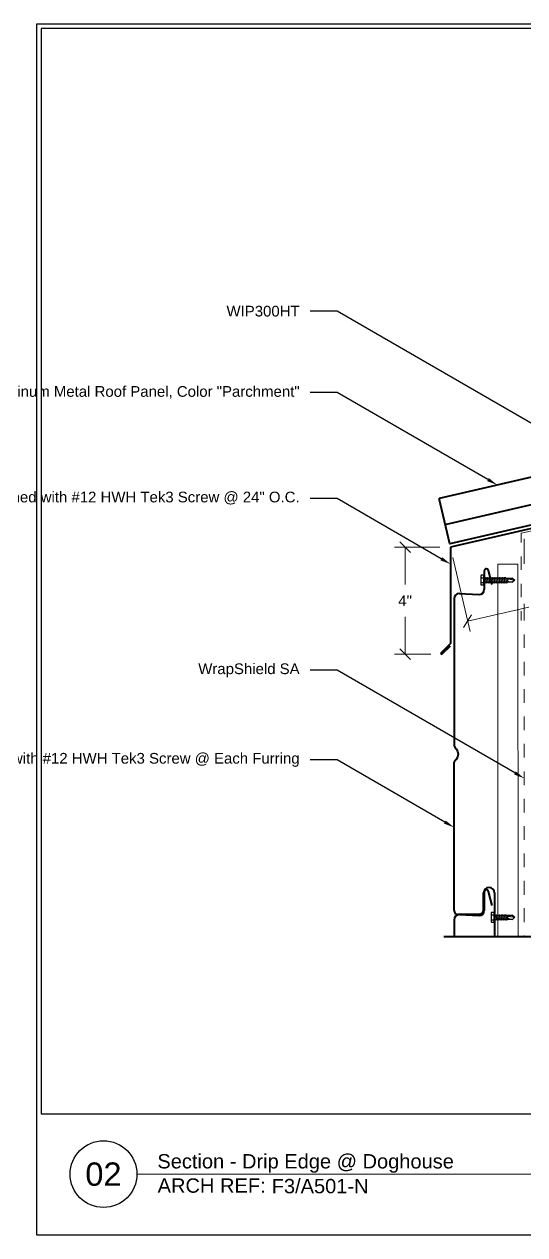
# Model space of a CAD drawing. Header units: inches. Extents: x -293 to 39679, y -468 to 488.
# Drawn here: x 110.24 to 128.95, y 0.25 to 45.5 of the extents above; entities that cross this region are included whole.
import ezdxf
from ezdxf import colors
from ezdxf.entities.mleader import LeaderData, LeaderLine
from ezdxf.enums import TextEntityAlignment as Align
from ezdxf.math import Vec2, Vec3

# ---------------------------------------------------------------- set-up
doc = ezdxf.new("R2010")
doc.units = ezdxf.units.IN
doc.header["$MEASUREMENT"] = 0
doc.linetypes.add('PHANTOM2', pattern=[1.25, 0.625, -0.125, 0.125, -0.125, 0.125, -0.125])
doc.layers.get('Defpoints').update_dxf_attribs({"color": 3})
doc.layers.add('NSE-Border', color=156, linetype='Continuous', plot=False)
for name, color, linetype, lineweight in [('NSE-By_Others', 252, 'Continuous', 0), ('NSE-Call-Outs', 51, 'Continuous', 13), ('NSE-Flashing 01', 2, 'Continuous', 40), ('NSE-Furring 01', 30, 'Continuous', 18), ('NSE-Hardware', 111, 'Continuous', 25), ('NSE-Notes', 11, 'Continuous', 40), ('NSE-Panels 01', 1, 'Continuous', 40), ('NSE-Panels 03', 3, 'Continuous', 40), ('NSE-Title', 51, 'Continuous', 9), ('NSE-Underlayment', 6, 'PHANTOM2', 13)]:
    doc.layers.add(name, color=color, linetype=linetype, lineweight=lineweight)
doc.layers.add('NSE-Detail Border', color=7, linetype='Continuous')
doc.styles.add('004 - NSSM - Standard', font='arial.ttf', dxfattribs={"height": 0.4})
doc.styles.add('008 - NSSM - Standard', font='arial.ttf', dxfattribs={"height": 0.8})
doc.styles.add('Anno - NSSM - Standard', font='arial.ttf', dxfattribs={"height": 0.1})
doc.dimstyles.new('004 - NSSM - Standard', dxfattribs={"dimtxt": 0.4, "dimasz": 0.4, "dimexe": 0.4, "dimexo": 0.4, "dimgap": 0.4, "dimtad": 0, "dimtih": 1, "dimtoh": 1, "dimdec": 4, "dimzin": 3, "dimdsep": 46, "dimlunit": 4, "dimtxsty": '004 - NSSM - Standard', "dimblk": 'OBLIQUE', "dimcen": 0.4, "dimclrd": 51, "dimclre": 51, "dimclrt": 256, "dimadec": 0, "dimazin": 0, "dimtfac": 0.7, "dimtdec": 4, "dimtmove": 1, "dimatfit": 2, "dimfxl": 1, "dimtfill": 1, "dimtfillclr": 11, "dimfrac": 1, "dimtolj": 1, "dimtzin": 0, "dimlwd": 0, "dimlwe": 0, "dimarcsym": 0})
doc.dimstyles.get("Standard").update_dxf_attribs({"dimtxt": 0.18, "dimasz": 0.18, "dimexe": 0.18, "dimexo": 0.0625, "dimgap": 0.09, "dimtad": 0, "dimtih": 1, "dimtoh": 1, "dimdec": 4, "dimzin": 0, "dimdsep": 46, "dimtxsty": 'Standard', "dimcen": 0.09, "dimadec": 0, "dimazin": 0, "dimtfac": 1, "dimtdec": 4, "dimtofl": 0, "dimtmove": 0, "dimatfit": 3, "dimfxl": 1, "dimtolj": 1, "dimtzin": 0, "dimarcsym": 0})

# ---------------------------------------------------------------- blocks, each defined once
blk = doc.blocks.new('*U5')
blk.add_wipeout([(8.13, 1.129), (8.13, 0), (0, 0), (0, 11.313), (8.172, 11.313), (8.172, 0), (8.13, 0), (8.13, 11.271), (0.042, 11.271), (0.042, 1.129)])
at = {"layer": 'Defpoints', "ltscale": 0.0625}
blk.add_lwpolyline([(0.042, 1.129), (8.13, 1.129), (8.13, 11.271), (0.042, 11.271)], close=True, dxfattribs=at)
at = {"layer": 'Defpoints'}
blk.add_circle((0.625, 0.567), 0.312, dxfattribs=at)
at = {"layer": 'NSE-Border', "ltscale": 0.0625}
blk.add_lwpolyline([(0, 0), (8.172, 0), (8.172, 11.313), (0, 11.313)], close=True, dxfattribs=at)
at = {"layer": 'NSE-Title'}
blk.add_line((0.938, 0.567), (7.922, 0.567), dxfattribs=at)
at = {"layer": 'Defpoints', "style": '008 - NSSM - Standard'}
blk.add_attdef('DETAIL_NUMBER', text='', height=0.218, dxfattribs=at).set_placement((0.625, 0.567), align=Align.MIDDLE_CENTER)
at = {"layer": 'NSE-Title', "style": '004 - NSSM - Standard'}
blk.add_text('ARCH REF:', height=0.1341, dxfattribs=at).set_placement((1.636, 0.46), align=Align.MIDDLE_CENTER)
for tag, p in [('DETAIL_DESCRIPTION', (1.129, 0.62)), ('ARCH_REF', (2.197, 0.388))]:
    blk.add_attdef(tag, p, '', height=0.134, dxfattribs=at)
blk = doc.blocks.new('*U33')
at = {"color": 99}
blk.add_wipeout([(-4.187, -0.001), (-0.375, 0), (-0.112, 0.5), (0.112, -0.5), (0.375, 0), (4.187, 0.001), (4.187, -2.999), (-4.187, -2.999)], dxfattribs=at)
blk.add_lwpolyline([(4.187, 0.001), (0.375, 0), (0.112, -0.5), (-0.112, 0.5), (-0.375, 0), (-4.187, -0.001)])
blk = doc.blocks.new('*U36')
blk.add_lwpolyline([(0, 0), (3.593, 0), (3.947, 0.354, -1), (3.991, 0.309), (3.681, 0)], format="xyb")
blk = doc.blocks.new('_Oblique')
at = {"color": 0, "linetype": 'ByBlock', "lineweight": -2}
blk.add_line((-0.5, -0.5), (0.5, 0.5), dxfattribs=at)
blk = doc.blocks.new('*D50')
at = {"layer": 'Defpoints', "color": 0, "transparency": 16777216}
for p in [(132.02, 27.3), (126.174, 25.951), (132.658, 24.536)]:
    blk.add_point(p, dxfattribs=at)
at = {"layer": 'NSE-Call-Outs', "color": 51, "lineweight": 0, "transparency": 16777216}
for p, q in [((132.11, 26.91), (132.748, 24.147)), ((126.264, 25.561), (126.902, 22.797)), ((132.658, 24.536), (130.366, 24.007)), ((126.812, 23.187), (129.104, 23.716))]:
    blk.add_line(p, q, dxfattribs=at)
at = {"layer": 'NSE-Call-Outs', "color": 51, "lineweight": 0, "transparency": 16777216, "xscale": 0.4, "yscale": 0.4, "zscale": 0.4}
for p, rotation in [((132.658, 24.536), 12.99768714988417), ((126.812, 23.187), 192.9976871498842)]:
    blk.add_blockref('_Oblique', p, dxfattribs=dict(at, rotation=rotation))
at = {"layer": 'NSE-Call-Outs', "transparency": 16777216, "insert": (129.735, 23.862), "char_height": 0.4, "attachment_point": 5, "style": '004 - NSSM - Standard', "bg_fill": 3, "box_fill_scale": 1.25, "bg_fill_color": 256, "bg_fill_true_color": 13158600, "bg_fill_transparency": 0}
blk.add_mtext('\\A1;6"', dxfattribs=at)
blk = doc.blocks.new('*D51')
at = {"layer": 'Defpoints', "color": 0, "transparency": 16777216}
for p in [(126.174, 25.951), (124.475, 21.951), (125.84, 21.951)]:
    blk.add_point(p, dxfattribs=at)
at = {"layer": 'NSE-Call-Outs', "color": 51, "lineweight": 0, "transparency": 16777216}
for p, q in [((125.774, 25.951), (124.075, 25.951)), ((124.475, 25.951), (124.475, 24.551)), ((124.475, 21.951), (124.475, 23.351)), ((125.44, 21.951), (124.075, 21.951))]:
    blk.add_line(p, q, dxfattribs=at)
at = {"layer": 'NSE-Call-Outs', "color": 51, "lineweight": 0, "transparency": 16777216, "xscale": 0.4, "yscale": 0.4, "zscale": 0.4}
for p, rotation in [((124.475, 25.951), 90), ((124.475, 21.951), 270)]:
    blk.add_blockref('_Oblique', p, dxfattribs=dict(at, rotation=rotation))
at = {"layer": 'NSE-Call-Outs', "transparency": 16777216, "insert": (124.475, 23.951), "char_height": 0.4, "attachment_point": 5, "style": '004 - NSSM - Standard', "bg_fill": 3, "box_fill_scale": 1.25, "bg_fill_color": 256, "bg_fill_true_color": 13158600, "bg_fill_transparency": 0}
blk.add_mtext('\\A1;4"', dxfattribs=at)
blk = doc.blocks.new('*U78')
for p, q in [((-0.061, 0.09), (0.028, 0.09)), ((-0.061, -0.09), (0.028, -0.09))]:
    blk.add_line(p, q)
for points in [[(0.028, 0.181), (-0.061, 0.181, 0.414214), (-0.073, 0.168), (-0.073, -0.168, 0.414214), (-0.061, -0.18), (0.028, -0.18)], [(-0.073, 0.103, 0.414214), (-0.061, 0.09, 0.414214), (-0.073, 0.078)], [(-0.073, -0.078, 0.414214), (-0.061, -0.09, 0.414214), (-0.073, -0.103)]]:
    blk.add_lwpolyline(points, format="xyb")
blk.add_lwpolyline([(0.052, 0.196), (0.028, 0.196), (0.028, -0.196), (0.052, -0.196)], close=True)
at = {"has_arrowhead": 0}
for points in [[(0.052, 0.08), (1.114, 0.08), (1.196, 0), (1.114, -0.08), (0.052, -0.08), (0.052, 0.08)], [(0.078, 0.08), (0.085, 0.108), (0.143, -0.108), (0.151, -0.08)], [(0.14, 0.08), (0.148, 0.108), (0.206, -0.108), (0.213, -0.08)], [(0.203, 0.08), (0.21, 0.108), (0.268, -0.108), (0.276, -0.08)], [(0.265, 0.08), (0.273, 0.108), (0.331, -0.108), (0.338, -0.08)], [(0.328, 0.08), (0.335, 0.108), (0.393, -0.108), (0.401, -0.08)], [(0.39, 0.08), (0.398, 0.108), (0.456, -0.108), (0.463, -0.08)], [(0.453, 0.08), (0.46, 0.108), (0.518, -0.108), (0.526, -0.08)], [(0.515, 0.08), (0.523, 0.108), (0.581, -0.108), (0.588, -0.08)], [(0.578, 0.08), (0.585, 0.108), (0.643, -0.108), (0.651, -0.08)], [(0.64, 0.08), (0.648, 0.108), (0.706, -0.108), (0.713, -0.08)], [(0.703, 0.08), (0.71, 0.108), (0.768, -0.108), (0.776, -0.08)], [(0.765, 0.08), (0.773, 0.108), (0.831, -0.108), (0.838, -0.08)], [(0.828, 0.08), (0.835, 0.108), (0.893, -0.108), (0.901, -0.08)], [(1.114, 0.08), (0.956, 0.046), (0.91, 0), (0.956, -0.046), (1.114, -0.08)], [(0.956, 0.046), (1.196, 0)], [(0.052, 0), (0.081, -0.108), (0.088, -0.08)]]:
    blk.add_leader(points, dimstyle='Standard', override={"dimasz": 0, "dimgap": 0, "dimldrblk": 'None'}, dxfattribs=at)
blk = doc.blocks.new('*U79')
for p, q in [((-0.061, 0.09), (0.028, 0.09)), ((-0.061, -0.09), (0.028, -0.09))]:
    blk.add_line(p, q)
for points in [[(0.028, 0.181), (-0.061, 0.181, 0.414214), (-0.073, 0.168), (-0.073, -0.168, 0.414214), (-0.061, -0.18), (0.028, -0.18)], [(-0.073, 0.103, 0.414214), (-0.061, 0.09, 0.414214), (-0.073, 0.078)], [(-0.073, -0.078, 0.414214), (-0.061, -0.09, 0.414214), (-0.073, -0.103)]]:
    blk.add_lwpolyline(points, format="xyb")
blk.add_lwpolyline([(0.052, 0.196), (0.028, 0.196), (0.028, -0.196), (0.052, -0.196)], close=True)
at = {"has_arrowhead": 0}
for points in [[(0.052, 0.08), (0.726, 0.08), (0.808, 0), (0.726, -0.08), (0.052, -0.08), (0.052, 0.08)], [(0.078, 0.08), (0.085, 0.108), (0.143, -0.108), (0.151, -0.08)], [(0.14, 0.08), (0.148, 0.108), (0.206, -0.108), (0.213, -0.08)], [(0.203, 0.08), (0.21, 0.108), (0.268, -0.108), (0.276, -0.08)], [(0.265, 0.08), (0.273, 0.108), (0.331, -0.108), (0.338, -0.08)], [(0.328, 0.08), (0.335, 0.108), (0.393, -0.108), (0.401, -0.08)], [(0.39, 0.08), (0.398, 0.108), (0.456, -0.108), (0.463, -0.08)], [(0.453, 0.08), (0.46, 0.108), (0.518, -0.108), (0.526, -0.08)], [(0.726, 0.08), (0.568, 0.046), (0.522, 0), (0.568, -0.046), (0.726, -0.08)], [(0.568, 0.046), (0.808, 0)], [(0.052, 0), (0.081, -0.108), (0.088, -0.08)]]:
    blk.add_leader(points, dimstyle='Standard', override={"dimasz": 0, "dimgap": 0, "dimldrblk": 'None'}, dxfattribs=at)

msp = doc.modelspace()

# ---------------------------------------------------------------- linework, layer by layer
at = {"layer": 'NSE-By_Others'}
msp.add_lwpolyline([(128.9269, 25.33492), (128.9269, 26.2622)], dxfattribs=at)
at = {"layer": 'NSE-Flashing 01'}
msp.add_lwpolyline([(132.01988, 27.30024), (126.17361, 25.95077)], dxfattribs=at)
at = {"layer": 'NSE-Furring 01'}
for points in [[(127.9449, 25.32159), (128.69346, 25.32159), (128.69705, 11.38645)], [(127.9449, 25.32159), (127.9449, 11.38622)]]:
    msp.add_lwpolyline(points, dxfattribs=at)
at = {"layer": 'NSE-Panels 01'}
for points in [[(127.43193, 25.06377), (127.43193, 24.36892)], [(127.72502, 24.56193), (127.58929, 25.0839)], [(127.58941, 25.0839), (127.58941, 25.0839)], [(126.30491, 24.02897), (126.30491, 18.51109)], [(126.50451, 24.21746), (126.50451, 24.21746)], [(126.50462, 24.21746), (127.22573, 24.1809)], [(127.22562, 24.1809), (127.22573, 24.1809)], [(126.30491, 12.37496), (126.30491, 17.91448)], [(127.40728, 12.39), (127.40728, 13.02583)], [(127.43193, 13.06377), (127.43193, 12.36892)], [(127.72502, 12.56193), (127.58929, 13.0839)], [(127.58941, 13.0839), (127.58941, 13.0839)], [(127.8199, 13.02583), (127.8199, 13.02595)], [(127.8199, 13.02595), (127.8199, 11.30614)], [(126.46621, 12.21771), (126.46355, 12.21771)], [(127.25154, 12.23137), (126.46621, 12.2176)], [(127.25154, 12.23137), (127.25142, 12.23137)], [(126.30491, 12.02897), (126.30491, 11.38584)], [(126.50451, 12.21746), (126.50451, 12.21746)], [(126.50462, 12.21746), (127.22573, 12.1809)], [(127.22562, 12.1809), (127.22573, 12.1809)], [(127.7838, 11.23186), (127.70338, 11.16868)], [(127.70338, 11.16857), (127.70338, 11.16868)], [(127.70373, 11.06732), (127.78959, 11.00067)], [(127.8199, 10.93853), (127.8199, 10.68675)]]:
    msp.add_lwpolyline(points, dxfattribs=at)
for centre, radius, start, end in [((127.51203, 25.06374), 0.0801, 90.019194, 179.980806), ((127.51199, 25.06387), 0.07997, 14.504547, 89.994933), ((126.49496, 24.02764), 0.19005, 90.050622, 180.019166), ((126.49332, 23.95165), 0.26605, 87.589116, 89.683029), ((127.24274, 24.36134), 0.18125, 264.578256, 270.182646), ((127.24316, 24.36885), 0.18876, 270.047584, 0.022675), ((127.61364, 13.02345), 0.20626, 90.014165, 179.339163), ((127.51203, 13.06374), 0.0801, 90.019194, 179.980806), ((127.51199, 13.06387), 0.07997, 14.504547, 89.994933), ((127.61356, 13.02335), 0.20636, 0.688327, 89.990487), ((126.46357, 12.37638), 0.15867, 180.00976, 269.99024), ((126.49496, 12.02764), 0.19005, 90.050622, 180.019166), ((126.49332, 11.95165), 0.26605, 87.589116, 89.683029), ((127.24316, 12.36885), 0.18876, 270.047584, 0.022675), ((127.24869, 12.38994), 0.1586, 271.029536, 0.024829), ((127.24274, 12.36134), 0.18125, 264.578256, 270.182646), ((127.74296, 11.11814), 0.0641, 128.120234, 180.018154), ((127.74293, 11.11801), 0.06408, 179.903608, 232.282944), ((127.72548, 11.30612), 0.09443, 308.147249, 0.01498), ((127.74124, 10.93853), 0.07867, 0.005561, 52.181775)]:
    msp.add_arc(centre, radius, start, end, dxfattribs=at)
for points in [[(126.30491, 18.52416), (126.30491, 18.47984), (126.45579, 18.36784), (126.45579, 18.21926)], [(126.45579, 18.21926), (126.45579, 18.05472), (126.31579, 17.94121), (126.30491, 17.91437)]]:
    msp.add_open_spline(points, degree=3, dxfattribs=at)
at = {"layer": 'NSE-Panels 03'}
for p, q in [((141.21937, 31.34802), (125.7519, 27.77773)), ((125.97681, 26.80335), (141.21954, 30.32177))]:
    msp.add_line(p, q, dxfattribs=at)
msp.add_lwpolyline([(141.21967, 29.55208), (126.14549, 26.07257), (125.7519, 27.77773)], dxfattribs=at)
at = {"layer": 'NSE-Underlayment'}
for points in [[(129.43219, 26.61799), (128.81821, 26.4808)], [(128.81863, 26.12785), (128.81863, 26.48234)], [(128.81826, 25.10342), (128.81826, 25.60845)], [(128.81831, 24.08078), (128.81831, 24.58556)], [(128.81844, 23.20868), (128.81844, 23.56268)], [(128.92785, 23.20867), (128.92785, 23.84953)], [(128.9272, 22.18424), (128.9272, 22.68879)], [(128.92738, 21.16163), (128.92738, 21.6659)], [(128.92752, 20.13904), (128.92752, 20.64302)], [(128.92757, 19.11483), (128.92757, 19.62014)], [(128.92781, 18.09227), (128.92781, 18.59726)], [(128.92672, 17.05457), (128.92672, 17.57215)], [(128.92688, 16.03047), (128.92688, 16.54927)], [(128.92709, 15.008), (128.92709, 15.52639)], [(128.92713, 13.98555), (128.92713, 14.50351)], [(128.92729, 12.96152), (128.92729, 13.48063)], [(128.92751, 11.9391), (128.92751, 12.45774)], [(128.92757, 11.38648), (128.92757, 11.43486)]]:
    msp.add_lwpolyline(points, dxfattribs=at)

# ---------------------------------------------------------------- block references
at = {"layer": 'NSE-Flashing 01', "xscale": -1, "rotation": 90}
msp.add_blockref('*U36', (126.17361, 25.95077), dxfattribs=at)
at = {"layer": 'NSE-Hardware'}
for name, p in [('*U78', (127.38031, 24.71921)), ('*U79', (127.76829, 12.11669))]:
    msp.add_blockref(name, p, dxfattribs=at)

# ---------------------------------------------------------------- leaders
at = {"layer": 'NSE-Call-Outs'}
ml = msp.add_multileader_mtext('Standard', dxfattribs=at)
ml.set_content('22ga MS Vertical Standing Seam 18" Prefinished Aluminum Metal Roof Panel, Color "Parchment"', color=256, style='Anno - NSSM - Standard')
ml.set_leader_properties(color=51)
ml.build(insert=Vec2(0, 0))
ml.multileader.update_dxf_attribs({"dogleg_length": 0.25, "arrow_head_size": 0.4, "scale": 4})
ctx = ml.context
ctx.base_point, ctx.scale, ctx.char_height, ctx.arrow_head_size, ctx.landing_gap_size, ctx.plane_origin = Vec3(111.95337, 31.73422), 4, 0.4, 0.4, 0.4, Vec3(127.91885, 28.27792)
ctx.text_align_type = 2
notes = []
notes.append((ctx, [(0, (1, 1, 0), (121.93236, 31.73422), (-1, 0), 1, [(0, [(127.91885, 28.27792)], 0, [])])]))
ctx.mtext.insert, ctx.mtext.width, ctx.mtext.alignment, ctx.mtext.flow_direction = Vec3(120.53236, 31.97379), 8.8865161, 3, 5
ml = msp.add_multileader_mtext('Standard', dxfattribs=at)
ml.set_content('22ga Prefinished Drip Flashing, Color "Parchment", Attached with #12 HWH Tek3 Screw @ 24" O.C.', color=256, style='Anno - NSSM - Standard')
ml.set_leader_properties(color=51)
ml.build(insert=Vec2(0, 0))
ml.multileader.update_dxf_attribs({"dogleg_length": 0.25, "arrow_head_size": 0.4, "scale": 4})
ctx = ml.context
ctx.base_point, ctx.scale, ctx.char_height, ctx.arrow_head_size, ctx.landing_gap_size, ctx.plane_origin = Vec3(111.6576, 27.7678), 4, 0.4, 0.4, 0.4, Vec3(126.17361, 25.31912)
ctx.text_align_type = 2
notes.append((ctx, [(0, (1, 1, 0), (121.93236, 27.7678), (-1, 0), 1, [(0, [(126.17361, 25.31912)], 0, [])])]))
ctx.mtext.insert, ctx.mtext.width, ctx.mtext.alignment, ctx.mtext.flow_direction = Vec3(120.53236, 28.0266), 8.7200731, 3, 5
ml = msp.add_multileader_mtext('Standard', dxfattribs=at)
ml.set_content('22ga MS Flush Face TLC-3 Metal Panel, Color "Parchment", Attached with #12 HWH Tek3 Screw @ Each Furring', color=256, style='Anno - NSSM - Standard')
ml.set_leader_properties(color=51)
ml.build(insert=Vec2(0, 0))
ml.multileader.update_dxf_attribs({"dogleg_length": 0.25, "arrow_head_size": 0.4, "scale": 4})
ctx = ml.context
ctx.base_point, ctx.scale, ctx.char_height, ctx.arrow_head_size, ctx.landing_gap_size, ctx.plane_origin = Vec3(112.21749, 18.00235), 4, 0.4, 0.4, 0.4, Vec3(126.17361, 15.55367)
ctx.text_align_type = 2
notes.append((ctx, [(0, (1, 1, 0), (121.93236, 18.00235), (-1, 0), 1, [(0, [(126.30491, 15.47786)], 0, [])])]))
ctx.mtext.insert, ctx.mtext.width, ctx.mtext.alignment, ctx.mtext.flow_direction = Vec3(120.53236, 18.26115), 8.2635008, 3, 5
for ctx, leaders in notes:
    for number, flags, end, landing, length, lines in leaders:
        leader = LeaderData()
        leader.index, (leader.has_last_leader_line, leader.has_dogleg_vector, leader.attachment_direction) = number, flags
        leader.last_leader_point, leader.dogleg_vector, leader.dogleg_length = Vec3(end), Vec3(landing), length
        for number, points, colour, breaks in lines:
            line = LeaderLine()
            line.index, line.vertices, line.color, line.breaks = number, Vec3.list(points), colors.encode_raw_color(colour), breaks
            leader.lines.append(line)
        ctx.leaders.append(leader)

# ---------------------------------------------------------------- next in the draw order: block references
at = {"layer": 'NSE-Notes'}
msp.add_blockref('*U33', (130.11046, 11.38673), dxfattribs=at)

# ---------------------------------------------------------------- next in the draw order: dimensions: what is measured, and where the dimension line sits
at = {"layer": 'NSE-Call-Outs'}
dim = msp.add_aligned_dim(p1=(126.17361, 25.95077), p2=(132.01988, 27.30024), distance=-2.83644, dimstyle='004 - NSSM - Standard', dxfattribs=at)
dim.commit()
dim.dimension.update_dxf_attribs({"geometry": '*D50', "text_midpoint": (129.73469, 23.86174)})

# ---------------------------------------------------------------- next in the draw order: dimensions: what is measured, and where the dimension line sits
dim = msp.add_linear_dim(base=(124.47472, 21.95088), p1=(126.17361, 25.95077), p2=(125.83955, 21.95088), angle=90, dimstyle='004 - NSSM - Standard', dxfattribs=at)
dim.commit()
dim.dimension.update_dxf_attribs({"geometry": '*D51', "text_midpoint": (124.47472, 23.95082)})

# ---------------------------------------------------------------- next in the draw order: block references
at = {"layer": 'NSE-Detail Border', "xscale": 4, "yscale": 4, "zscale": 4}
msp.add_blockref('*U5', (110.70038, 0.25), dxfattribs=at).add_auto_attribs({'DETAIL_DESCRIPTION': 'Section - Drip Edge @ Doghouse', 'ARCH_REF': 'F3/A501-N', 'DETAIL_NUMBER': '02'})

# ---------------------------------------------------------------- next in the draw order: leaders
at = {"layer": 'NSE-Call-Outs'}
ml = msp.add_multileader_mtext('Standard', dxfattribs=at)
ml.set_content('WIP300HT', color=256, style='Anno - NSSM - Standard')
ml.set_leader_properties(color=51)
ml.build(insert=Vec2(0, 0))
ml.multileader.update_dxf_attribs({"dogleg_length": 0.25, "arrow_head_size": 0.4, "scale": 4})
ctx = ml.context
ctx.base_point, ctx.scale, ctx.char_height, ctx.arrow_head_size, ctx.landing_gap_size, ctx.plane_origin = Vec3(117.41776, 34.77142), 4, 0.4, 0.4, 0.4, Vec3(139.38079, 26.54306)
ctx.text_align_type = 2
notes = []
notes.append((ctx, [(0, (1, 1, 0), (121.93236, 34.77142), (-1, 0), 1, [(0, [(134.16558, 27.70857)], 0, [])])]))
ctx.mtext.insert, ctx.mtext.width, ctx.mtext.alignment, ctx.mtext.flow_direction = Vec3(120.53236, 34.97497), 8.4823167, 3, 5
ml = msp.add_multileader_mtext('Standard', dxfattribs=at)
ml.set_content('WrapShield SA', color=256, style='Anno - NSSM - Standard')
ml.set_leader_properties(color=51)
ml.build(insert=Vec2(0, 0))
ml.multileader.update_dxf_attribs({"dogleg_length": 0.25, "arrow_head_size": 0.4, "scale": 4})
ctx = ml.context
ctx.base_point, ctx.scale, ctx.char_height, ctx.arrow_head_size, ctx.landing_gap_size, ctx.plane_origin = Vec3(116.34927, 21.35156), 4, 0.4, 0.4, 0.4, Vec3(126.17361, 18.90287)
ctx.text_align_type = 2
notes.append((ctx, [(0, (1, 1, 0), (121.93236, 21.35156), (-1, 0), 1, [(0, [(128.92672, 17.31336)], 0, [])])]))
ctx.mtext.insert, ctx.mtext.width, ctx.mtext.alignment, ctx.mtext.flow_direction = Vec3(120.53236, 21.60708), 7.2332494, 3, 5
for ctx, leaders in notes:
    for number, flags, end, landing, length, lines in leaders:
        leader = LeaderData()
        leader.index, (leader.has_last_leader_line, leader.has_dogleg_vector, leader.attachment_direction) = number, flags
        leader.last_leader_point, leader.dogleg_vector, leader.dogleg_length = Vec3(end), Vec3(landing), length
        for number, points, colour, breaks in lines:
            line = LeaderLine()
            line.index, line.vertices, line.color, line.breaks = number, Vec3.list(points), colors.encode_raw_color(colour), breaks
            leader.lines.append(line)
        ctx.leaders.append(leader)

doc.saveas('drawing.dxf')
